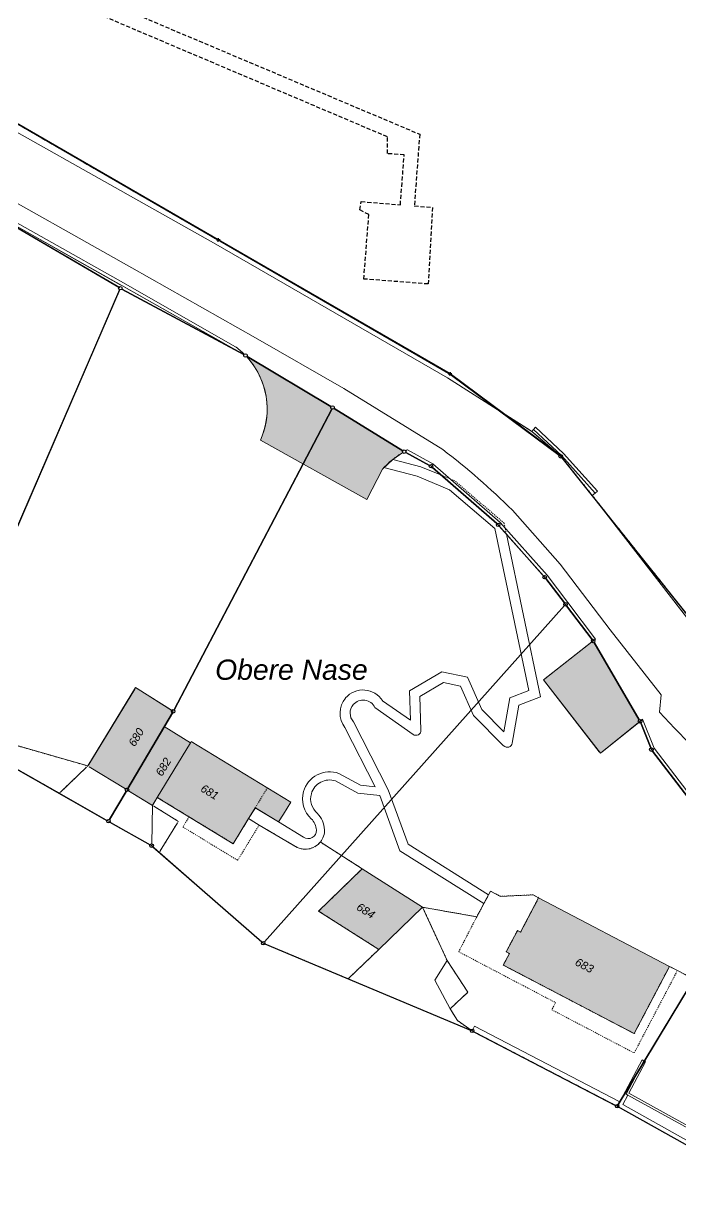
# Model space of a CAD drawing. Header units: metres. Extents: x 2678625 to 2679611, y 1205237 to 1205867.
# Drawn here: x 2678944.6 to 2679009.5, y 1205299 to 1205414.1 of the extents above; entities that cross this region are included whole.
import ezdxf

# ---------------------------------------------------------------- set-up
doc = ezdxf.new("R2010")
doc.units = ezdxf.units.M
for name, pattern in [('AUSGEZOGEN', [0]), ('STRICHLINIE_S4', [0.1, 0, -0.1]), ('VERDECKT2_S2', [0.6, 0.4, -0.2])]:
    doc.linetypes.add(name, pattern=pattern)
for name, color, linetype, lineweight in [('BEFESTIGT_TROTTOIR__Z-CH_', 8, 'AUSGEZOGEN', 13), ('BOLZEN', 250, 'AUSGEZOGEN', 25), ('BRUECKE__PASSERELLE__LANDUNG', 8, 'AUSGEZOGEN', 13), ('GARTENANLAGEN', 8, 'STRICHLINIE_S4', 13), ('GEBAEUDE', 8, 'AUSGEZOGEN', 18), ('GEBAEUDENUMMER', 8, 'AUSGEZOGEN', 18), ('GEBAEUDETEIL', 8, 'STRICHLINIE_S4', 13), ('GESCHL_WALD', 8, 'AUSGEZOGEN', 13), ('KREUZ', 250, 'AUSGEZOGEN', 25), ('MAUER__SOCKEL__LAWINENVERBA', 8, 'AUSGEZOGEN', 13), ('OBJEKTNAME_BEFESTIGTE', 8, 'AUSGEZOGEN', 13), ('OFFENES_GEWAESSER', 8, 'AUSGEZOGEN', 13), ('PARZELLE', 250, 'AUSGEZOGEN', 25), ('SELBSTAENDIGES_RECHT', 8, 'STRICHLINIE_S4', 13), ('Standard', 7, 'AUSGEZOGEN', 25), ('STRASSE__WEGE', 8, 'AUSGEZOGEN', 13), ('TUNNEL__GALERIE__UNTERFUHRUN', 8, 'STRICHLINIE_S4', 13), ('UEBRIGE_BEFEST', 8, 'AUSGEZOGEN', 13), ('UNVERSICHERTER_GRENZPUNKT', 250, 'AUSGEZOGEN', 25)]:
    doc.layers.add(name, color=color, linetype=linetype, lineweight=lineweight)
doc.styles.add('ARIAL', font='arial.ttf')

# ---------------------------------------------------------------- blocks, each defined once
blk = doc.blocks.new('NSY101')
at = {"color": 0, "linetype": 'ByBlock', "lineweight": -2}
blk.add_circle((0, 0), 0.05, dxfattribs=at)
blk = doc.blocks.new('NSY115')
at = {"color": 0, "linetype": 'ByBlock', "lineweight": -2}
for p, q in [((-0.05, 0), (-0.02, 0)), ((0, 0.05), (0, 0.02)), ((0.05, 0), (0.02, 0)), ((0, -0.05), (0, -0.02))]:
    blk.add_line(p, q, dxfattribs=at)
blk.add_circle((0, 0), 0.02, dxfattribs=at)
blk = doc.blocks.new('COMPLEXOBJECT_2')
at = {"layer": 'GESCHL_WALD', "color": 8, "linetype": 'AUSGEZOGEN', "lineweight": 13, "transparency": 33554687}
for p, q in [((48984.87, 45370.39), (48982.38, 45371.75)), ((48981.09, 45371.06), (48983.88, 45370.34)), ((48983.88, 45370.34), (48985.9, 45369.49)), ((48985.9, 45369.49), (48984.87, 45370.39))]:
    blk.add_line(p, q, dxfattribs=at)
blk.add_arc((48986.77, 45364), 9.05, 121.2374, 128.8054, dxfattribs=at)
blk = doc.blocks.new('COMPLEXOBJECT_3')
at = {"layer": 'UEBRIGE_BEFEST', "color": 8, "linetype": 'AUSGEZOGEN', "lineweight": 13, "transparency": 33554687}
for p, q in [((48974.99, 45376.28), (48966.7, 45381.23)), ((48982.07, 45371.92), (48975.29, 45376.1))]:
    blk.add_line(p, q, dxfattribs=at)
blk.add_lwpolyline([(48968.02, 45372.96), (48978.53, 45367.09), (48980.07, 45370.08)], dxfattribs=at)
for centre, radius, start, end in [((48961.07, 45376.04), 7.61, 4.8107, 42.63), ((48961.08, 45376.04), 7.6, 336.0366, 4.8142), ((48986.77, 45364), 9.05, 121.2374, 128.8054), ((48986.44, 45364.39), 8.55, 128.7232, 136.7281), ((48984.34, 45366.3), 5.71, 136.2667, 138.4899)]:
    blk.add_arc(centre, radius, start, end, dxfattribs=at)
blk = doc.blocks.new('COMPLEXOBJECT_4')
at = {"layer": 'GESCHL_WALD', "color": 8, "linetype": 'AUSGEZOGEN', "lineweight": 13, "transparency": 33554687}
blk.add_line((48973.93, 45333.26), (48978.07, 45330.62), dxfattribs=at)
blk.add_lwpolyline([(48978.07, 45330.62), (48984.04, 45326.81), (48989.38, 45325.87), (48990.1, 45327.17), (48981.78, 45332.4), (48979.8, 45337.86), (48977.65, 45338.1), (48975.43, 45339.3)], dxfattribs=at)
for centre, radius, start, end in [((48974.85, 45337.52), 1.87, 71.8466, 164.1733), ((48974.85, 45337.52), 1.87, 164.2472, 229.6455), ((48971.71, 45334.28), 2.65, 4.2619, 43.2418), ((48972.46, 45334.45), 1.9, 321.1666, 1.0392)]:
    blk.add_arc(centre, radius, start, end, dxfattribs=at)
blk = doc.blocks.new('COMPLEXOBJECT_15')
at = {"layer": 'STRASSE__WEGE', "color": 8, "linetype": 'AUSGEZOGEN', "lineweight": 13, "transparency": 33554687}
blk.add_line((48979.32, 45346.54), (48983.09, 45343.89), dxfattribs=at)
for points in [[(48992.89, 45343.03), (48993.53, 45346.78), (48995.67, 45347.6), (48992.31, 45363.68), (48991.5, 45364.6), (48985.9, 45369.49), (48983.88, 45370.34), (48981.09, 45371.06)], [(48980.22, 45370.25), (48983.49, 45369.42), (48986.7, 45368.07), (48991.18, 45364.23), (48994.52, 45348.23), (48992.64, 45347.5), (48992.07, 45344.16), (48989.89, 45346.34), (48988.47, 45349.53), (48985.93, 45350.07), (48982.73, 45348.2), (48982.84, 45345.29), (48980.08, 45347.22)], [(48983.88, 45344.32), (48983.75, 45347.64), (48986.1, 45349.01), (48987.77, 45348.66), (48989.05, 45345.77), (48992.04, 45342.76)], [(48976.37, 45344.58), (48979.36, 45338.71), (48977.89, 45338.87), (48975.75, 45340.03)], [(48981.78, 45332.4), (48990.1, 45327.17), (48990.56, 45328.05), (48982.6, 45333.06), (48980.63, 45338.42), (48977.21, 45345.14)], [(48975.43, 45339.3), (48977.65, 45338.1), (48979.8, 45337.86), (48981.78, 45332.4)], [(48972.28, 45333.75), (48969.82, 45335.25), (48967.51, 45336.65), (48966.85, 45335.57), (48967.89, 45334.93), (48971.66, 45332.72)]]:
    blk.add_lwpolyline(points, dxfattribs=at)
for centre, radius, start, end in [((48986.44, 45364.39), 8.55, 128.7232, 136.7281), ((48978.17, 45345.99), 2.29, 139.2747, 218.1608), ((48978.16, 45346), 2.28, 32.4806, 139.2166), ((48978.16, 45345.99), 1.28, 139.2435, 221.8394), ((48978.16, 45346), 1.28, 24.9402, 139.2586), ((48983.38, 45344.3), 0.5, 235.1393, 1.9999), ((48992.4, 45343.12), 0.5, 224.8544, 350.3844), ((48974.85, 45337.52), 2.67, 70.1588, 164.1921), ((48974.85, 45337.52), 1.87, 71.8466, 164.1733), ((48974.85, 45337.52), 2.67, 164.1739, 227.492), ((48974.85, 45337.52), 1.87, 164.2472, 229.6455), ((48971.71, 45334.28), 2.65, 4.2619, 43.2418), ((48971.72, 45334.28), 1.84, 5.1919, 43.8669), ((48972.75, 45334.39), 0.8, 233.8032, 3.6764), ((48972.46, 45334.45), 1.9, 321.1666, 1.0392), ((48972.45, 45334.45), 1.9, 245.2086, 321.1882)]:
    blk.add_arc(centre, radius, start, end, dxfattribs=at)
blk = doc.blocks.new('COMPLEXOBJECT_16')
at = {"layer": 'GESCHL_WALD', "color": 8, "linetype": 'AUSGEZOGEN', "lineweight": 13, "transparency": 33554687}
for p, q in [((48983.09, 45343.89), (48979.32, 45346.54)), ((49034.53, 45326.29), (49026.62, 45329.14)), ((49024.66, 45328.9), (49023.97, 45328.25)), ((49041.43, 45323.86), (49034.53, 45326.29)), ((49040.6, 45322.62), (49041.43, 45323.86))]:
    blk.add_line(p, q, dxfattribs=at)
for points in [[(49021.85, 45328.83), (49017.61, 45330.98), (49013.81, 45333.88), (49010.33, 45337.56), (49006.64, 45342.39), (49005.52, 45345.19), (49001.6, 45342.04), (48995.97, 45349.29), (49000.89, 45353.12), (48998.15, 45356.74), (48996.09, 45359.42), (48992.31, 45363.68), (48995.67, 45347.6), (48993.53, 45346.78), (48992.89, 45343.03)], [(48992.04, 45342.76), (48989.05, 45345.77), (48987.77, 45348.66), (48986.1, 45349.01), (48983.75, 45347.64), (48983.88, 45344.32)], [(48977.21, 45345.14), (48980.63, 45338.42), (48982.6, 45333.06), (48990.56, 45328.05), (48990.75, 45328.41), (48991.72, 45327.89), (48994.95, 45328.04), (48995.5, 45327.75), (49008.42, 45320.97), (49009.21, 45320.56), (49012.54, 45318.81), (49014.19, 45320.12), (49016.09, 45320), (49023.41, 45317.63), (49021.49, 45320.65), (49026.76, 45320.96), (49029.8, 45319.89), (49035.78, 45319.69), (49041.2, 45320.66), (49040.6, 45322.62)]]:
    blk.add_lwpolyline(points, dxfattribs=at)
for centre, radius, start, end in [((48978.16, 45345.99), 1.28, 139.2435, 221.8394), ((48978.16, 45346), 1.28, 24.9402, 139.2586), ((48983.38, 45344.3), 0.5, 235.1393, 1.9999), ((48992.4, 45343.12), 0.5, 224.8544, 350.3844), ((49025.78, 45327.64), 1.7, 72.4177, 119.9318), ((49023.04, 45329), 1.2, 188.2592, 321.1666)]:
    blk.add_arc(centre, radius, start, end, dxfattribs=at)
blk = doc.blocks.new('COMPLEXOBJECT_17')
at = {"layer": 'GARTENANLAGEN', "color": 8, "linetype": 'STRICHLINIE_S4', "lineweight": 13, "transparency": 33554687}
for p, q in [((48957.83, 45337.67), (48957.35, 45336.88)), ((48965.34, 45333.09), (48957.83, 45337.67)), ((48957.35, 45336.88), (48959.91, 45335.31)), ((48959.91, 45335.31), (48958.04, 45332.23)), ((48966.85, 45335.57), (48965.34, 45333.09)), ((48967.89, 45334.93), (48966.85, 45335.57)), ((48971.66, 45332.72), (48967.89, 45334.93)), ((48978.07, 45330.62), (48973.93, 45333.26)), ((48958.04, 45332.23), (48968.29, 45323.27)), ((48973.77, 45326.43), (48978.07, 45330.62)), ((48979.71, 45322.65), (48973.77, 45326.43)), ((48968.29, 45323.27), (48976.69, 45319.75)), ((48976.69, 45319.75), (48979.71, 45322.65))]:
    blk.add_line(p, q, dxfattribs=at)
blk.add_arc((48972.45, 45334.45), 1.9, 245.2086, 321.1882, dxfattribs=at)
blk = doc.blocks.new('COMPLEXOBJECT_18')
at = {"layer": 'GESCHL_WALD', "color": 8, "linetype": 'AUSGEZOGEN', "lineweight": 13, "transparency": 33554687}
for p, q in [((48954.03, 45388.07), (48938.59, 45397.09)), ((48966.39, 45381.41), (48954.34, 45387.89)), ((48983.49, 45369.42), (48980.22, 45370.25))]:
    blk.add_line(p, q, dxfattribs=at)
for points in [[(48930.96, 45393.86), (48925.96, 45396.43), (48925.93, 45394.99), (48928.55, 45392.4), (48926.47, 45391.06), (48931.2, 45387.17), (48938.46, 45382.93), (48938.79, 45381.09), (48935, 45379.99), (48938.11, 45377.16), (48938.96, 45375.02), (48935.33, 45374.52), (48936.41, 45372.81), (48937.84, 45369.62), (48935.31, 45367.85), (48931.81, 45368.5), (48931.11, 45366.64), (48931.51, 45366.51), (48941.06, 45363.52), (48943.32, 45362.81), (48939.88, 45354.85), (48937.96, 45350.4), (48935.69, 45345.15), (48950.97, 45340.78), (48955.69, 45348.52), (48959.4, 45346.17), (48958.52, 45344.66), (48961.12, 45343.07), (48961.19, 45343.2), (48971.02, 45337.21), (48970.29, 45336.01), (48969.82, 45335.25), (48972.28, 45333.75)], [(48980.07, 45370.08), (48978.53, 45367.09), (48968.02, 45372.96)], [(48980.08, 45347.22), (48982.84, 45345.29), (48982.73, 45348.2), (48985.93, 45350.07), (48988.47, 45349.53), (48989.89, 45346.34), (48992.07, 45344.16), (48992.64, 45347.5), (48994.52, 45348.23), (48991.18, 45364.23), (48986.7, 45368.07), (48983.49, 45369.42)], [(48975.75, 45340.03), (48977.89, 45338.87), (48979.36, 45338.71), (48976.37, 45344.58)]]:
    blk.add_lwpolyline(points, dxfattribs=at)
for centre, radius, start, end in [((48937.6, 45388.97), 8.25, 85.4436, 115.722), ((48937.58, 45388.99), 8.22, 115.6625, 143.6797), ((48961.07, 45376.04), 7.61, 4.8107, 42.63), ((48961.08, 45376.04), 7.6, 336.0366, 4.8142), ((48984.34, 45366.3), 5.71, 136.2667, 138.4899), ((48978.17, 45345.99), 2.29, 139.2747, 218.1608), ((48978.16, 45346), 2.28, 32.4806, 139.2166), ((48974.85, 45337.52), 2.67, 70.1588, 164.1921), ((48974.85, 45337.52), 2.67, 164.1739, 227.492), ((48971.72, 45334.28), 1.84, 5.1919, 43.8669), ((48972.75, 45334.39), 0.8, 233.8032, 3.6764)]:
    blk.add_arc(centre, radius, start, end, dxfattribs=at)
blk = doc.blocks.new('COMPLEXOBJECT_33')
at = {"layer": 'GESCHL_WALD', "color": 8, "linetype": 'AUSGEZOGEN', "lineweight": 13, "transparency": 33554687}
for p, q in [((48933.48, 45410.31), (48963.71, 45392.83)), ((48964.01, 45392.65), (48986.6, 45379.59)), ((48986.89, 45379.39), (48991.62, 45375.88)), ((48991.91, 45375.68), (48994.68, 45373.91)), ((48994.96, 45373.71), (48997.55, 45371.48)), ((48997.79, 45371.23), (49000.67, 45367.62)), ((49000.89, 45367.35), (49015.08, 45349.53))]:
    blk.add_line(p, q, dxfattribs=at)
blk = doc.blocks.new('COMPLEXOBJECT_34')
at = {"layer": 'UEBRIGE_BEFEST', "color": 8, "linetype": 'AUSGEZOGEN', "lineweight": 13, "transparency": 33554687}
for p, q in [((49015.08, 45349.53), (49000.89, 45367.35)), ((49000.89, 45367.35), (49014.98, 45349.18)), ((49022.71, 45343.31), (49015.33, 45349.29)), ((49034.94, 45335.81), (49023, 45343.11)), ((49118.05, 45336.24), (49107.29, 45335.54)), ((49045.29, 45332.11), (49035.26, 45335.66)), ((49083.67, 45330.19), (49107.21, 45334.87)), ((49106.94, 45335.49), (49083.77, 45330.62)), ((49055.87, 45329.71), (49045.62, 45332.02)), ((49083.42, 45330.56), (49074.56, 45329.27)), ((49074.21, 45329.25), (49056.21, 45329.67))]:
    blk.add_line(p, q, dxfattribs=at)
for centre, radius, start, end in [((49059.3, 45391.8), 61.48, 223.8714, 233.1439), ((49059.37, 45391.89), 61.6, 233.1413, 246.6063), ((49125.21, 45236.53), 99.97, 94.1094, 100.3753), ((49067.52, 45410.22), 81.66, 246.4669, 261.8901), ((49067.47, 45410.27), 81.71, 261.9338, 281.4368)]:
    blk.add_arc(centre, radius, start, end, dxfattribs=at)
blk = doc.blocks.new('COMPLEXOBJECT_35')
at = {"layer": 'UEBRIGE_BEFEST', "color": 8, "linetype": 'AUSGEZOGEN', "lineweight": 13, "transparency": 33554687}
for points in [[(48991.76, 45375.77), (48986.75, 45379.5), (48963.86, 45392.74), (48933.33, 45410.4), (48920.91, 45415.34), (48907.57, 45419.47), (48819.53, 45434.44), (48907.44, 45418.9)], [(48932.93, 45409.59), (48963.62, 45392.32), (48986.5, 45379.12), (48991.76, 45375.77)]]:
    blk.add_lwpolyline(points, dxfattribs=at)
blk = doc.blocks.new('COMPLEXOBJECT_37')
at = {"layer": 'STRASSE__WEGE', "color": 8, "linetype": 'AUSGEZOGEN', "lineweight": 13, "transparency": 33554687}
for points in [[(48805.62, 45430.95), (48845.21, 45423.76), (48874.98, 45418.53), (48888.73, 45416.12), (48898.82, 45414.34), (48909.89, 45411.8), (48921.8, 45407.7), (48932.9, 45402.53), (48939.4, 45398.93), (48955.31, 45389.98), (48967.54, 45383.06), (48976.27, 45378.08), (48986.02, 45372.04)], [(49014.98, 45349.18), (49000.78, 45367.49), (48997.68, 45371.37), (48994.83, 45373.82), (48991.76, 45375.77), (48986.5, 45379.12), (48963.62, 45392.32), (48932.93, 45409.59)], [(48992.91, 45366.03), (48997.63, 45360.7), (49002.56, 45354.23), (49007.61, 45347.8), (49007.43, 45346.1)]]:
    blk.add_lwpolyline(points, dxfattribs=at)
for centre, radius, start, end in [((48943.61, 45316.49), 69.89, 45.138, 52.6353), ((49065.23, 45398.89), 78.28, 222.4085, 239.2684)]:
    blk.add_arc(centre, radius, start, end, dxfattribs=at)
blk = doc.blocks.new('COMPLEXOBJECT_40')
at = {"layer": 'BEFESTIGT_TROTTOIR__Z-CH_', "color": 8, "linetype": 'AUSGEZOGEN', "lineweight": 13, "transparency": 33554687}
for p, q in [((48938.59, 45397.09), (48954.18, 45388.32)), ((48954.48, 45388.15), (48966.39, 45381.41)), ((48966.7, 45381.23), (48974.99, 45376.28)), ((48975.29, 45376.1), (48982.07, 45371.92)), ((48982.38, 45371.75), (48984.72, 45370.47)), ((48985, 45370.27), (48985.76, 45369.61)), ((48986.03, 45369.38), (48991.37, 45364.72)), ((48991.61, 45364.47), (48992.2, 45363.81)), ((48992.43, 45363.55), (48995.97, 45359.55)), ((48996.2, 45359.28), (48998.05, 45356.88)), ((48998.26, 45356.6), (49000.79, 45353.26)), ((49000.98, 45352.97), (49005.43, 45345.34)), ((49005.58, 45345.03), (49006.57, 45342.55)), ((49006.75, 45342.25), (49010.22, 45337.7))]:
    blk.add_line(p, q, dxfattribs=at)
for points in [[(48986.02, 45372.04), (48976.27, 45378.08), (48967.54, 45383.06), (48955.31, 45389.98), (48939.4, 45398.93), (48932.9, 45402.53), (48921.8, 45407.7), (48909.89, 45411.8), (48898.82, 45414.34), (48888.73, 45416.12), (48874.98, 45418.53), (48845.21, 45423.76), (48805.62, 45430.95)], [(49007.43, 45346.1), (49007.61, 45347.8), (49002.56, 45354.23), (48997.63, 45360.7), (48992.91, 45366.03)]]:
    blk.add_lwpolyline(points, dxfattribs=at)
for centre, radius, start, end in [((48943.61, 45316.49), 69.89, 45.138, 52.6353), ((49065.23, 45398.89), 78.28, 222.4085, 239.2684)]:
    blk.add_arc(centre, radius, start, end, dxfattribs=at)
blk = doc.blocks.new('COMPLEXOBJECT_42')
at = {"layer": 'OFFENES_GEWAESSER', "color": 8, "linetype": 'AUSGEZOGEN', "lineweight": 13, "transparency": 33554687}
blk.add_lwpolyline([(49017.82, 45299.01), (49003.25, 45307.16), (48988.93, 45314.6), (48976.69, 45319.75), (48968.29, 45323.27), (48958.04, 45332.23), (48957.27, 45332.9), (48953.01, 45335.32), (48948.16, 45338.07), (48935.69, 45345.15), (48931.24, 45345.76), (48925.16, 45353.12), (48924.2, 45354.27), (48921.65, 45353.84), (48915.76, 45356.85), (48894.32, 45362.21), (48891.23, 45361.91), (48883, 45365.04), (48870.51, 45364.47)], dxfattribs=at)
blk = doc.blocks.new('COMPLEXOBJECT_47')
at = {"layer": 'MAUER__SOCKEL__LAWINENVERBA', "color": 8, "linetype": 'AUSGEZOGEN', "lineweight": 13, "transparency": 33554687}
for p, q in [((48968.02, 45372.96), (48978.53, 45367.09)), ((48981.09, 45371.06), (48982.08, 45371.73)), ((48980.07, 45370.08), (48981.09, 45371.06)), ((48978.53, 45367.09), (48980.07, 45370.08))]:
    blk.add_line(p, q, dxfattribs=at)
blk.add_arc((48961.07, 45376.04), 7.61, 336.054, 42.6476, dxfattribs=at)
blk = doc.blocks.new('COMPLEXOBJECT_49')
at = {"layer": 'MAUER__SOCKEL__LAWINENVERBA', "color": 8, "linetype": 'AUSGEZOGEN', "lineweight": 13, "transparency": 33554687}
for p, q in [((48984.72, 45370.47), (48982.38, 45371.75)), ((48982.54, 45372.01), (48985.04, 45370.63)), ((48985.04, 45370.63), (48991.71, 45364.82)), ((48985.76, 45369.61), (48985, 45370.27)), ((48991.37, 45364.72), (48986.03, 45369.38)), ((48991.71, 45364.82), (48996.33, 45359.61)), ((48992.31, 45363.68), (48991.61, 45364.47)), ((48996.09, 45359.42), (48992.31, 45363.68)), ((48998.15, 45356.74), (48996.09, 45359.42)), ((48996.33, 45359.61), (48998.39, 45356.93)), ((49000.89, 45353.12), (48998.15, 45356.74)), ((48998.39, 45356.93), (49001.13, 45353.31)), ((49001.13, 45353.31), (49000.89, 45353.12))]:
    blk.add_line(p, q, dxfattribs=at)
blk.add_arc((48985.46, 45366.34), 6.38, 117.3483, 118.9694, dxfattribs=at)
blk = doc.blocks.new('COMPLEXOBJECT_52')
at = {"layer": 'MAUER__SOCKEL__LAWINENVERBA', "color": 8, "linetype": 'AUSGEZOGEN', "lineweight": 13, "transparency": 33554687}
blk.add_lwpolyline([(49021.85, 45328.83), (49017.61, 45330.98), (49013.81, 45333.88), (49010.33, 45337.56), (49006.64, 45342.39), (49005.52, 45345.19), (49005.76, 45345.39), (49006.9, 45342.54), (49010.55, 45337.76), (49014.01, 45334.1), (49017.77, 45331.23), (49022.14, 45329.02)], dxfattribs=at)
blk = doc.blocks.new('COMPLEXOBJECT_56')
at = {"layer": 'MAUER__SOCKEL__LAWINENVERBA', "color": 8, "linetype": 'AUSGEZOGEN', "lineweight": 13, "transparency": 33554687}
for p, q in [((48938.59, 45397.09), (48954.33, 45388.24)), ((48954.33, 45388.24), (48966.39, 45381.41))]:
    blk.add_line(p, q, dxfattribs=at)
blk.add_lwpolyline([(48965.5, 45382.23), (48954.48, 45388.5), (48939.24, 45397.06)], dxfattribs=at)
for centre, radius, start, end in [((48937.55, 45388.6), 8.62, 78.7244, 82.9533), ((48960.98, 45375.93), 7.75, 45.3756, 54.3107)]:
    blk.add_arc(centre, radius, start, end, dxfattribs=at)
blk = doc.blocks.new('COMPLEXOBJECT_135')
at = {"layer": 'TUNNEL__GALERIE__UNTERFUHRUN', "color": 8, "linetype": 'STRICHLINIE_S4', "lineweight": 13, "transparency": 33554687}
for p, q in [((78987.229, 5368.928), (78985.896, 5369.491)), ((78992.087, 5364.767), (78987.229, 5368.928)), ((78992.313, 5363.682), (78992.087, 5364.767))]:
    blk.add_line(p, q, dxfattribs=at)
blk = doc.blocks.new('COMPLEXOBJECT_137')
at = {"layer": 'GEBAEUDETEIL', "color": 8, "linetype": 'STRICHLINIE_S4', "lineweight": 13, "transparency": 33554687}
for p, q in [((78990.562, 5328.052), (78990.097, 5327.166)), ((78990.748, 5328.406), (78990.562, 5328.052)), ((78991.722, 5327.895), (78990.748, 5328.406)), ((78994.951, 5328.039), (78991.722, 5327.895)), ((78995.5, 5327.751), (78994.951, 5328.039)), ((78990.097, 5327.166), (78989.384, 5325.87)), ((78989.384, 5325.87), (78987.604, 5322.411)), ((78987.604, 5322.411), (78997.17, 5317.393)), ((79009.209, 5320.561), (79008.421, 5320.974)), ((79005.309, 5313.124), (79009.209, 5320.561)), ((78997.17, 5317.393), (78996.799, 5316.685)), ((78996.799, 5316.685), (79004.937, 5312.416)), ((79004.937, 5312.416), (79005.309, 5313.124))]:
    blk.add_line(p, q, dxfattribs=at)
blk = doc.blocks.new('COMPLEXOBJECT_143')
at = {"layer": 'GEBAEUDETEIL', "color": 8, "linetype": 'STRICHLINIE_S4', "lineweight": 13, "transparency": 33554687}
for p, q in [((78960.979, 5335.751), (78960.365, 5334.744)), ((78967.894, 5334.932), (78966.853, 5335.567)), ((78960.365, 5334.744), (78965.77, 5331.449)), ((78965.77, 5331.449), (78967.894, 5334.932))]:
    blk.add_line(p, q, dxfattribs=at)
blk = doc.blocks.new('COMPLEXOBJECT_61')
at = {"layer": 'PARZELLE', "color": 250, "linetype": 'AUSGEZOGEN', "lineweight": 25, "transparency": 33554687}
for p, q in [((48933.48, 45410.31), (48963.71, 45392.83)), ((48964.01, 45392.65), (48986.6, 45379.59)), ((48986.89, 45379.39), (48997.54, 45371.48)), ((48997.79, 45371.23), (49015.08, 45349.53))]:
    blk.add_line(p, q, dxfattribs=at)
blk = doc.blocks.new('COMPLEXOBJECT_63')
at = {"layer": 'PARZELLE', "color": 250, "linetype": 'AUSGEZOGEN', "lineweight": 25, "transparency": 33554687}
for p, q in [((48963.86, 45392.74), (48933.33, 45410.4)), ((48938.59, 45397.09), (48954.03, 45388.07)), ((48986.75, 45379.5), (48963.86, 45392.74)), ((48954.34, 45387.89), (48966.39, 45381.41)), ((48966.7, 45381.23), (48974.99, 45376.28)), ((48997.68, 45371.37), (48986.75, 45379.5)), ((48975.29, 45376.1), (48982.07, 45371.92)), ((48982.38, 45371.75), (48984.72, 45370.47)), ((49015.19, 45349.4), (48997.68, 45371.37)), ((48985, 45370.27), (48991.37, 45364.72)), ((48991.61, 45364.47), (48995.97, 45359.55)), ((48996.2, 45359.28), (48998.05, 45356.88)), ((48998.26, 45356.6), (49000.79, 45353.26)), ((49000.98, 45352.97), (49005.43, 45345.34)), ((49005.58, 45345.03), (49006.57, 45342.55)), ((49006.75, 45342.25), (49010.22, 45337.7))]:
    blk.add_line(p, q, dxfattribs=at)
blk = doc.blocks.new('COMPLEXOBJECT_64')
at = {"layer": 'SELBSTAENDIGES_RECHT', "color": 8, "linetype": 'STRICHLINIE_S4', "lineweight": 13, "transparency": 33554687}
for p, q in [((48933.48, 45410.31), (48963.71, 45392.83)), ((48964.01, 45392.65), (48986.6, 45379.59)), ((48986.89, 45379.39), (48997.54, 45371.48)), ((48997.79, 45371.23), (49015.08, 45349.53))]:
    blk.add_line(p, q, dxfattribs=at)
blk = doc.blocks.new('COMPLEXOBJECT_66')
at = {"layer": 'PARZELLE', "transparency": 33554687}
for points in [[(49017.61, 45330.98), (49003.25, 45307.16), (49017.82, 45299.01), (49032.3, 45300.03), (49048.28, 45306.78), (49060.45, 45303.19), (49055, 45317.7)], [(49052.5, 45320.83), (49042.67, 45323.43), (49034.53, 45326.29), (49026.46, 45329.2), (49024.78, 45329.02), (49023.21, 45327.86), (49017.61, 45330.98)]]:
    blk.add_lwpolyline(points, dxfattribs=at)
for centre, radius, start, end in [((49052.14, 45319.6), 1.28, 8.5676, 73.4123), ((49055.42, 45319.68), 2.02, 176.6867, 258.0265)]:
    blk.add_arc(centre, radius, start, end, dxfattribs=at)
blk = doc.blocks.new('COMPLEXOBJECT_151')
at = {"layer": 'PARZELLE', "color": 250, "linetype": 'AUSGEZOGEN', "lineweight": 25, "transparency": 33554687}
for p, q in [((78931.92, 5400.79), (78921.22, 5405.78)), ((78921.14, 5405.74), (78917.01, 5377.13)), ((78938.37, 5397.21), (78932.05, 5400.72)), ((78954.12, 5388.01), (78938.49, 5397.14)), ((78935.71, 5345.21), (78954.16, 5387.91)), ((78916.98, 5376.99), (78913.03, 5362.48)), ((78913.05, 5362.35), (78914.51, 5359.75)), ((78914.57, 5359.63), (78915.74, 5356.91)), ((78915.83, 5356.82), (78921.59, 5353.88)), ((78921.72, 5353.86), (78924.14, 5354.26)), ((78924.25, 5354.22), (78925.12, 5353.17)), ((78925.2, 5353.06), (78931.19, 5345.81)), ((78931.31, 5345.75), (78935.62, 5345.15))]:
    blk.add_line(p, q, dxfattribs=at)
blk = doc.blocks.new('COMPLEXOBJECT_152')
at = {"layer": 'PARZELLE', "color": 250, "linetype": 'AUSGEZOGEN', "lineweight": 25, "transparency": 33554687}
for p, q in [((78954.11, 5387.82), (78935.76, 5345.31)), ((78966.39, 5381.41), (78954.34, 5387.89)), ((78974.99, 5376.28), (78966.7, 5381.23)), ((78959.49, 5346.32), (78975.06, 5376.03)), ((78954.92, 5338.56), (78959.32, 5346.01)), ((78935.84, 5345.06), (78952.86, 5335.4)), ((78953.1, 5335.47), (78954.75, 5338.26))]:
    blk.add_line(p, q, dxfattribs=at)
blk = doc.blocks.new('COMPLEXOBJECT_153')
at = {"layer": 'PARZELLE', "color": 250, "linetype": 'AUSGEZOGEN', "lineweight": 25, "transparency": 33554687}
for p, q in [((78975.06, 5376.03), (78959.49, 5346.32)), ((78982.07, 5371.92), (78975.29, 5376.1)), ((78984.72, 5370.47), (78982.38, 5371.75)), ((78991.37, 5364.72), (78985, 5370.27)), ((78995.97, 5359.55), (78991.61, 5364.47)), ((78998.05, 5356.88), (78996.2, 5359.28)), ((78968.41, 5323.4), (78998.04, 5356.61)), ((78959.32, 5346.01), (78954.92, 5338.56)), ((78954.75, 5338.26), (78953.1, 5335.47)), ((78953.16, 5335.23), (78957.12, 5332.98)), ((78957.4, 5332.78), (78968.16, 5323.38))]:
    blk.add_line(p, q, dxfattribs=at)
blk = doc.blocks.new('COMPLEXOBJECT_154')
at = {"layer": 'PARZELLE', "color": 250, "linetype": 'AUSGEZOGEN', "lineweight": 25, "transparency": 33554687}
for p, q in [((78998.04, 5356.61), (78968.41, 5323.4)), ((79000.79, 5353.26), (78998.26, 5356.6)), ((79005.43, 5345.34), (79000.98, 5352.97)), ((79006.57, 5342.55), (79005.58, 5345.03)), ((79010.22, 5337.7), (79006.75, 5342.25)), ((79013.69, 5334), (79010.45, 5337.44)), ((79017.47, 5331.08), (79013.95, 5333.77)), ((79003.34, 5307.31), (79017.52, 5330.83)), ((78968.46, 5323.2), (78988.77, 5314.67)), ((78989.09, 5314.52), (79003.09, 5307.24))]:
    blk.add_line(p, q, dxfattribs=at)
blk = doc.blocks.new('COMPLEXOBJECT_104')
at = {"layer": 'GEBAEUDE', "color": 8, "linetype": 'AUSGEZOGEN', "lineweight": 18, "transparency": 33554687}
for p, q in [((78955.6, 5348.37), (78951.06, 5340.93)), ((78959.26, 5346.26), (78955.84, 5348.43)), ((78958.6, 5344.81), (78959.32, 5346.01)), ((78954.92, 5338.56), (78958.43, 5344.51)), ((78951.12, 5340.69), (78954.69, 5338.5))]:
    blk.add_line(p, q, dxfattribs=at)
blk = doc.blocks.new('COMPLEXOBJECT_105')
at = {"layer": 'OFFENES_GEWAESSER', "color": 8, "linetype": 'AUSGEZOGEN', "lineweight": 13, "transparency": 33554687}
for p, q in [((78950.84, 5340.66), (78948.28, 5338.19)), ((78954.69, 5338.5), (78951.12, 5340.69)), ((78948.31, 5337.98), (78952.86, 5335.4)), ((78957.2, 5336.97), (78954.99, 5338.32)), ((78959.76, 5335.4), (78957.5, 5336.79)), ((78953.16, 5335.23), (78957.12, 5332.98)), ((78958.13, 5332.38), (78959.82, 5335.16)), ((78957.4, 5332.78), (78957.9, 5332.35))]:
    blk.add_line(p, q, dxfattribs=at)
blk = doc.blocks.new('COMPLEXOBJECT_109')
at = {"layer": 'GARTENANLAGEN', "color": 8, "linetype": 'STRICHLINIE_S4', "lineweight": 13, "transparency": 33554687}
for p, q in [((78950.966, 5340.778), (78935.686, 5345.145)), ((78935.686, 5345.145), (78948.156, 5338.07)), ((78948.156, 5338.07), (78950.966, 5340.778))]:
    blk.add_line(p, q, dxfattribs=at)
blk = doc.blocks.new('COMPLEXOBJECT_112')
at = {"layer": 'GARTENANLAGEN', "color": 8, "linetype": 'STRICHLINIE_S4', "lineweight": 13, "transparency": 33554687}
for p, q in [((78990.562, 5328.052), (78990.097, 5327.166)), ((78990.748, 5328.406), (78990.562, 5328.052)), ((78991.722, 5327.895), (78990.748, 5328.406)), ((78994.951, 5328.039), (78991.722, 5327.895)), ((78993.713, 5324.345), (78995.5, 5327.751)), ((78995.5, 5327.751), (78994.951, 5328.039)), ((78989.384, 5325.87), (78984.036, 5326.81)), ((78984.036, 5326.81), (78986.467, 5321.537)), ((78990.097, 5327.166), (78989.384, 5325.87)), ((78992.298, 5322.399), (78993.403, 5324.507)), ((78993.403, 5324.507), (78993.713, 5324.345)), ((78992.013, 5321.103), (78992.608, 5322.237)), ((78992.608, 5322.237), (78992.298, 5322.399)), ((78986.467, 5321.537), (78988.509, 5318.409)), ((79004.934, 5314.326), (78992.013, 5321.103)), ((79008.421, 5320.974), (79004.934, 5314.326)), ((79009.209, 5320.561), (79008.421, 5320.974)), ((79012.545, 5318.811), (79009.209, 5320.561)), ((78988.509, 5318.409), (78986.755, 5316.787)), ((79011.935, 5318.325), (79012.545, 5318.811)), ((79014.384, 5315.94), (79011.935, 5318.325)), ((78986.755, 5316.787), (78987.47, 5315.63)), ((79015.478, 5316.27), (79014.812, 5313.18)), ((79015.57, 5315.282), (79015.478, 5316.27)), ((78987.47, 5315.63), (78988.931, 5314.604)), ((79013.834, 5313.39), (79014.384, 5315.94)), ((79015.129, 5312.772), (79015.57, 5315.282)), ((78988.931, 5314.604), (79003.246, 5307.161)), ((79014.812, 5313.18), (79013.834, 5313.39)), ((79016.865, 5310.202), (79015.129, 5312.772)), ((79030.528, 5312.264), (79030.115, 5309.877)), ((79048.122, 5307.151), (79030.528, 5312.264)), ((79018.194, 5311.102), (79016.865, 5310.202)), ((79021.601, 5306.071), (79018.194, 5311.102)), ((79026.684, 5309.461), (79021.601, 5306.071)), ((79027.548, 5308.165), (79026.684, 5309.461)), ((79028.962, 5309.108), (79027.548, 5308.165)), ((79029.17, 5309.247), (79028.962, 5309.108)), ((79030.115, 5309.877), (79029.17, 5309.247)), ((79003.246, 5307.161), (79017.817, 5299.007)), ((79034.936, 5301.147), (79048.278, 5306.783)), ((79048.278, 5306.783), (79048.122, 5307.151)), ((79032.301, 5300.034), (79034.936, 5301.147)), ((79017.817, 5299.007), (79032.301, 5300.034))]:
    blk.add_line(p, q, dxfattribs=at)
blk = doc.blocks.new('COMPLEXOBJECT_113')
at = {"layer": 'UEBRIGE_BEFEST', "color": 8, "linetype": 'AUSGEZOGEN', "lineweight": 13, "transparency": 33554687}
for p, q in [((79000.75, 5353.02), (78996.1, 5349.39)), ((79005.43, 5345.34), (79000.98, 5352.97)), ((78996.07, 5349.15), (79001.49, 5342.18)), ((79001.74, 5342.15), (79005.38, 5345.08))]:
    blk.add_line(p, q, dxfattribs=at)
blk = doc.blocks.new('COMPLEXOBJECT_114')
at = {"layer": 'UEBRIGE_BEFEST', "color": 8, "linetype": 'AUSGEZOGEN', "lineweight": 13, "transparency": 33554687}
for p, q in [((78938.59, 5397.09), (78954.03, 5388.07)), ((78954.18, 5388.32), (78938.59, 5397.09)), ((78954.34, 5387.89), (78966.39, 5381.41)), ((78966.39, 5381.41), (78954.48, 5388.15))]:
    blk.add_line(p, q, dxfattribs=at)
blk = doc.blocks.new('COMPLEXOBJECT_123')
at = {"layer": 'MAUER__SOCKEL__LAWINENVERBA', "color": 8, "linetype": 'AUSGEZOGEN', "lineweight": 13, "transparency": 33554687}
for p, q in [((78996.1, 5349.39), (79000.75, 5353.02)), ((79001.49, 5342.18), (78996.07, 5349.15)), ((79005.38, 5345.08), (79001.74, 5342.15))]:
    blk.add_line(p, q, dxfattribs=at)

msp = doc.modelspace()

# ---------------------------------------------------------------- hatches: boundary and pattern name
at = {"layer": 'GEBAEUDE', "true_color": 0xb9b9b9, "transparency": 33554687}
for points in [[(2678957.35, 1205336.88), (2678961.12, 1205343.07), (2678958.52, 1205344.66), (2678959.4, 1205346.17), (2678955.69, 1205348.52), (2678950.97, 1205340.78), (2678954.84, 1205338.41)], [(2678957.83, 1205337.67), (2678965.34, 1205333.09), (2678966.85, 1205335.57), (2678967.52, 1205336.65), (2678969.82, 1205335.25), (2678970.29, 1205336.01), (2678971.02, 1205337.21), (2678961.19, 1205343.2), (2678961.12, 1205343.07)], [(2678979.71, 1205322.65), (2678984.04, 1205326.81), (2678978.07, 1205330.62), (2678973.77, 1205326.43)], [(2678993.71, 1205324.34), (2678993.4, 1205324.51), (2678992.3, 1205322.4), (2678992.61, 1205322.24), (2678992.01, 1205321.1), (2679004.93, 1205314.33), (2679008.42, 1205320.97), (2678995.5, 1205327.75)]]:
    msp.add_hatch(color=9, dxfattribs=at).paths.add_polyline_path(points)
at = {"layer": 'UEBRIGE_BEFEST', "true_color": 0xf5f5f5, "transparency": 33554687}
for points in [[(2678967.47, 1205380.16), (2678967.84, 1205379.52), (2678968.15, 1205378.84), (2678968.38, 1205378.14), (2678968.55, 1205377.42), (2678968.65, 1205376.68), (2678968.68, 1205375.92), (2678968.63, 1205375.16), (2678968.5, 1205374.4), (2678968.3, 1205373.67), (2678968.02, 1205372.96), (2678978.52, 1205367.09), (2678980.07, 1205370.08), (2678980.22, 1205370.25), (2678981.1, 1205371.06), (2678982.22, 1205371.83), (2678975.14, 1205376.19), (2678966.55, 1205381.32), (2678967.04, 1205380.76)], [(2679001.6, 1205342.04), (2679005.52, 1205345.19), (2679000.89, 1205353.12), (2678995.96, 1205349.29)]]:
    msp.add_hatch(color=7, dxfattribs=at).paths.add_polyline_path(points)

# ---------------------------------------------------------------- linework, layer by layer
at = {"layer": 'BRUECKE__PASSERELLE__LANDUNG', "color": 8, "linetype": 'AUSGEZOGEN', "lineweight": 13, "transparency": 33554687}
msp.add_line((2678957.28, 1205333.07), (2678957.35, 1205336.88), dxfattribs=at)
msp.add_lwpolyline([(2678986.47, 1205321.54), (2678985.23, 1205319.6), (2678986.75, 1205316.79), (2678988.51, 1205318.41)], close=True, dxfattribs=at)
at = {"layer": 'GEBAEUDE', "color": 8, "linetype": 'AUSGEZOGEN', "lineweight": 18, "transparency": 33554687}
for points in [[(2678958.52, 1205344.66), (2678954.84, 1205338.41), (2678957.35, 1205336.88), (2678957.83, 1205337.67), (2678961.12, 1205343.07)], [(2678961.12, 1205343.07), (2678957.83, 1205337.67), (2678965.34, 1205333.09), (2678966.85, 1205335.57), (2678967.52, 1205336.65), (2678969.82, 1205335.25), (2678970.29, 1205336.01), (2678971.02, 1205337.21), (2678961.19, 1205343.2)], [(2678984.04, 1205326.81), (2678978.07, 1205330.62), (2678973.77, 1205326.43), (2678979.71, 1205322.65)], [(2679004.93, 1205314.33), (2679008.42, 1205320.97), (2678995.5, 1205327.75), (2678993.71, 1205324.34), (2678993.4, 1205324.51), (2678992.3, 1205322.4), (2678992.61, 1205322.24), (2678992.01, 1205321.1)]]:
    msp.add_lwpolyline(points, close=True, dxfattribs=at)
at = {"layer": 'GEBAEUDETEIL', "color": 8, "linetype": 'STRICHLINIE_S4', "lineweight": 13, "transparency": 33554687}
msp.add_line((2678967.52, 1205336.65), (2678968.71, 1205338.62), dxfattribs=at)
at = {"layer": 'MAUER__SOCKEL__LAWINENVERBA', "color": 8, "linetype": 'AUSGEZOGEN', "lineweight": 13, "transparency": 33554687}
msp.add_line((2679001.09, 1205367.74), (2679001.32, 1205367.93), dxfattribs=at)
for points in [[(2679001.09, 1205367.74), (2679000.78, 1205367.49), (2678997.68, 1205371.37), (2678994.83, 1205373.82), (2678995, 1205374.02)], [(2679001.32, 1205367.93), (2678997.97, 1205371.65), (2678995.19, 1205374.25), (2678995, 1205374.02)], [(2678995, 1205374.02), (2678997.75, 1205371.44), (2679001.09, 1205367.74)]]:
    msp.add_lwpolyline(points, dxfattribs=at)
for points in [[(2679005.88, 1205311.64), (2679004.13, 1205308.36), (2679004.31, 1205308.26), (2679003.8, 1205307.31), (2679017.68, 1205299.54), (2679018.97, 1205301.86), (2679019.32, 1205301.66), (2679017.82, 1205299.01), (2679003.25, 1205307.16), (2678988.93, 1205314.6), (2678989.16, 1205315.05), (2679003.51, 1205307.59), (2679005.71, 1205311.74)], [(2679004.31, 1205308.26), (2679010.96, 1205304.58), (2679017.38, 1205301.03), (2679018.77, 1205303.44), (2679018.6, 1205303.54), (2679017.3, 1205301.3), (2679004.4, 1205308.44), (2679006.06, 1205311.55), (2679005.88, 1205311.64), (2679004.13, 1205308.36)]]:
    msp.add_lwpolyline(points, close=True, dxfattribs=at)
at = {"layer": 'OFFENES_GEWAESSER', "color": 8, "linetype": 'AUSGEZOGEN', "lineweight": 13, "transparency": 33554687}
msp.add_lwpolyline([(2678986.47, 1205321.54), (2678984.04, 1205326.81), (2678979.71, 1205322.65), (2678976.69, 1205319.75), (2678988.93, 1205314.6), (2678987.47, 1205315.63), (2678986.75, 1205316.79), (2678988.51, 1205318.41)], close=True, dxfattribs=at)
at = {"layer": 'SELBSTAENDIGES_RECHT', "color": 254, "linetype": 'VERDECKT2_S2', "lineweight": 25, "transparency": 33554687}
for p, q in [((2678880.71, 1205446.75), (2678983.75, 1205403.19)), ((2678980.56, 1205402.93), (2678880.64, 1205445.36)), ((2678980.56, 1205401.27), (2678980.56, 1205402.93)), ((2678983.75, 1205403.19), (2678983.22, 1205396.1)), ((2678982.22, 1205401.14), (2678980.56, 1205401.27)), ((2678981.84, 1205396.21), (2678982.22, 1205401.14)), ((2678977.83, 1205395.73), (2678977.98, 1205396.53)), ((2678978.73, 1205395.24), (2678977.83, 1205395.73)), ((2678977.98, 1205396.53), (2678981.84, 1205396.21)), ((2678983.22, 1205396.1), (2678985, 1205395.96)), ((2678985, 1205395.96), (2678984.59, 1205388.39)), ((2678978.23, 1205388.88), (2678978.73, 1205395.24)), ((2678984.59, 1205388.39), (2678978.23, 1205388.88))]:
    msp.add_line(p, q, dxfattribs=at)
at = {"layer": 'SELBSTAENDIGES_RECHT', "color": 254, "lineweight": 25, "transparency": 33554687}
for p, q in [((2678933.48, 1205410.31), (2678963.71, 1205392.82)), ((2678964.02, 1205392.65), (2678986.61, 1205379.58)), ((2678986.9, 1205379.39), (2678997.55, 1205371.47)), ((2678997.8, 1205371.23), (2679015.09, 1205349.53))]:
    msp.add_line(p, q, dxfattribs=at)

# ---------------------------------------------------------------- block references
at = {"layer": 'BEFESTIGT_TROTTOIR__Z-CH_', "color": 8, "linetype": 'AUSGEZOGEN', "lineweight": 13, "transparency": 33554687}
msp.add_blockref('COMPLEXOBJECT_40', (2630000, 1160000), dxfattribs=at)
at = {"layer": 'BOLZEN', "transparency": 33554687, "xscale": 3.499999732971214, "yscale": 3.499999732971214, "zscale": 3.499999732971214}
for p in [(2678954.18, 1205387.98), (2678966.55, 1205381.32), (2678975.14, 1205376.19), (2678982.22, 1205371.83), (2678997.68, 1205371.37), (2678984.87, 1205370.39), (2678998.15, 1205356.74), (2679000.89, 1205353.12), (2678959.4, 1205346.17), (2679005.52, 1205345.19), (2679006.64, 1205342.39), (2678954.84, 1205338.41), (2678957.27, 1205332.9), (2678968.29, 1205323.27), (2678988.93, 1205314.6), (2679003.25, 1205307.16)]:
    msp.add_blockref('NSY101', p, dxfattribs=at)
at = {"layer": 'GARTENANLAGEN', "color": 8, "linetype": 'STRICHLINIE_S4', "lineweight": 13, "transparency": 33554687}
msp.add_blockref('COMPLEXOBJECT_17', (2630000, 1160000), dxfattribs=at)
at = {"layer": 'GEBAEUDETEIL', "color": 8, "linetype": 'STRICHLINIE_S4', "lineweight": 13, "transparency": 33554687}
for name in ['COMPLEXOBJECT_143', 'COMPLEXOBJECT_137']:
    msp.add_blockref(name, (2600000, 1200000), dxfattribs=at)
at = {"layer": 'GESCHL_WALD', "color": 8, "linetype": 'AUSGEZOGEN', "lineweight": 13, "transparency": 33554687}
for name in ['COMPLEXOBJECT_33', 'COMPLEXOBJECT_18', 'COMPLEXOBJECT_2', 'COMPLEXOBJECT_16', 'COMPLEXOBJECT_4']:
    msp.add_blockref(name, (2630000, 1160000), dxfattribs=at)
at = {"layer": 'KREUZ', "transparency": 33554687, "xscale": 3.499999732971214, "yscale": 3.499999732971214, "zscale": 3.499999732971214}
for p in [(2678963.86, 1205392.74), (2678986.75, 1205379.5)]:
    msp.add_blockref('NSY115', p, dxfattribs=at)
at = {"layer": 'MAUER__SOCKEL__LAWINENVERBA', "color": 8, "linetype": 'AUSGEZOGEN', "lineweight": 13, "transparency": 33554687}
for name in ['COMPLEXOBJECT_56', 'COMPLEXOBJECT_47', 'COMPLEXOBJECT_49', 'COMPLEXOBJECT_52']:
    msp.add_blockref(name, (2630000, 1160000), dxfattribs=at)
at = {"layer": 'OFFENES_GEWAESSER', "color": 8, "linetype": 'AUSGEZOGEN', "lineweight": 13, "transparency": 33554687}
msp.add_blockref('COMPLEXOBJECT_42', (2630000, 1160000), dxfattribs=at)
at = {"layer": 'PARZELLE', "color": 250, "linetype": 'AUSGEZOGEN', "lineweight": 25, "transparency": 33554687}
for name, p in [('COMPLEXOBJECT_61', (2630000, 1160000)), ('COMPLEXOBJECT_63', (2630000, 1160000)), ('COMPLEXOBJECT_151', (2600000, 1200000)), ('COMPLEXOBJECT_152', (2600000, 1200000)), ('COMPLEXOBJECT_153', (2600000, 1200000)), ('COMPLEXOBJECT_154', (2600000, 1200000)), ('COMPLEXOBJECT_66', (2630000, 1160000))]:
    msp.add_blockref(name, p, dxfattribs=at)
at = {"layer": 'SELBSTAENDIGES_RECHT', "color": 8, "linetype": 'STRICHLINIE_S4', "lineweight": 13, "transparency": 33554687}
msp.add_blockref('COMPLEXOBJECT_64', (2630000, 1160000), dxfattribs=at)
at = {"layer": 'Standard', "color": 1, "linetype": 'AUSGEZOGEN', "lineweight": 18, "transparency": 33554687}
for name in ['COMPLEXOBJECT_114', 'COMPLEXOBJECT_113', 'COMPLEXOBJECT_123', 'COMPLEXOBJECT_104', 'COMPLEXOBJECT_109', 'COMPLEXOBJECT_105', 'COMPLEXOBJECT_112']:
    msp.add_blockref(name, (2600000, 1200000), dxfattribs=at)
at = {"layer": 'STRASSE__WEGE', "color": 8, "linetype": 'AUSGEZOGEN', "lineweight": 13, "transparency": 33554687}
for name in ['COMPLEXOBJECT_37', 'COMPLEXOBJECT_15']:
    msp.add_blockref(name, (2630000, 1160000), dxfattribs=at)
at = {"layer": 'TUNNEL__GALERIE__UNTERFUHRUN', "color": 8, "linetype": 'STRICHLINIE_S4', "lineweight": 13, "transparency": 33554687}
msp.add_blockref('COMPLEXOBJECT_135', (2600000, 1200000), dxfattribs=at)
at = {"layer": 'UEBRIGE_BEFEST', "color": 8, "linetype": 'AUSGEZOGEN', "lineweight": 13, "transparency": 33554687}
for name in ['COMPLEXOBJECT_35', 'COMPLEXOBJECT_3', 'COMPLEXOBJECT_34']:
    msp.add_blockref(name, (2630000, 1160000), dxfattribs=at)
at = {"layer": 'UNVERSICHERTER_GRENZPUNKT', "transparency": 33554687, "xscale": 3.499999732971214, "yscale": 3.499999732971214, "zscale": 3.499999732971214}
for p in [(2678991.5, 1205364.6), (2678996.09, 1205359.42), (2678953.01, 1205335.32)]:
    msp.add_blockref('NSY101', p, dxfattribs=at)

# ---------------------------------------------------------------- texts
at = {"layer": 'GEBAEUDENUMMER', "transparency": 33554687, "char_height": 0.8, "attachment_point": 8, "style": 'ARIAL'}
for s, insert, width, rotation in [('\\A1;{\\fArial|i1|b0;\\H0.800000;\\W1.000000;\\C8;680}\\P', (2678956.1, 1205343.4), 2.2812, 58.59), ('\\A1;{\\fArial|i1|b0;\\H0.800000;\\W1.000000;\\C8;682}\\P', (2678958.78, 1205340.47), 2.2812, 58.59), ('\\A1;{\\fArial|i1|b0;\\H0.800000;\\W0.970000;\\C8;681}\\P', (2678962.8, 1205337.85), 2.2004, 328.59), ('\\A1;{\\fArial|i1|b0;\\H0.800000;\\W1.000000;\\C8;684}\\P', (2678978.21, 1205326.12), 2.2812, 327.51), ('\\A1;{\\fArial|i1|b0;\\H0.800000;\\W1.000000;\\C8;683}\\P', (2678999.83, 1205320.7), 2.2812, 332.28)]:
    msp.add_mtext(s, dxfattribs=dict(at, insert=insert, width=width, rotation=rotation))
at = {"layer": 'OBJEKTNAME_BEFESTIGTE', "transparency": 33554687, "insert": (2678971.08, 1205350.27), "char_height": 2, "width": 16.1369, "attachment_point": 5, "style": 'ARIAL'}
msp.add_mtext('\\A1;{\\fArial|i1|b0;\\H2.000000;\\W1.000000;\\C8;Obere Nase}\\P', dxfattribs=at)

doc.saveas('drawing.dxf')
